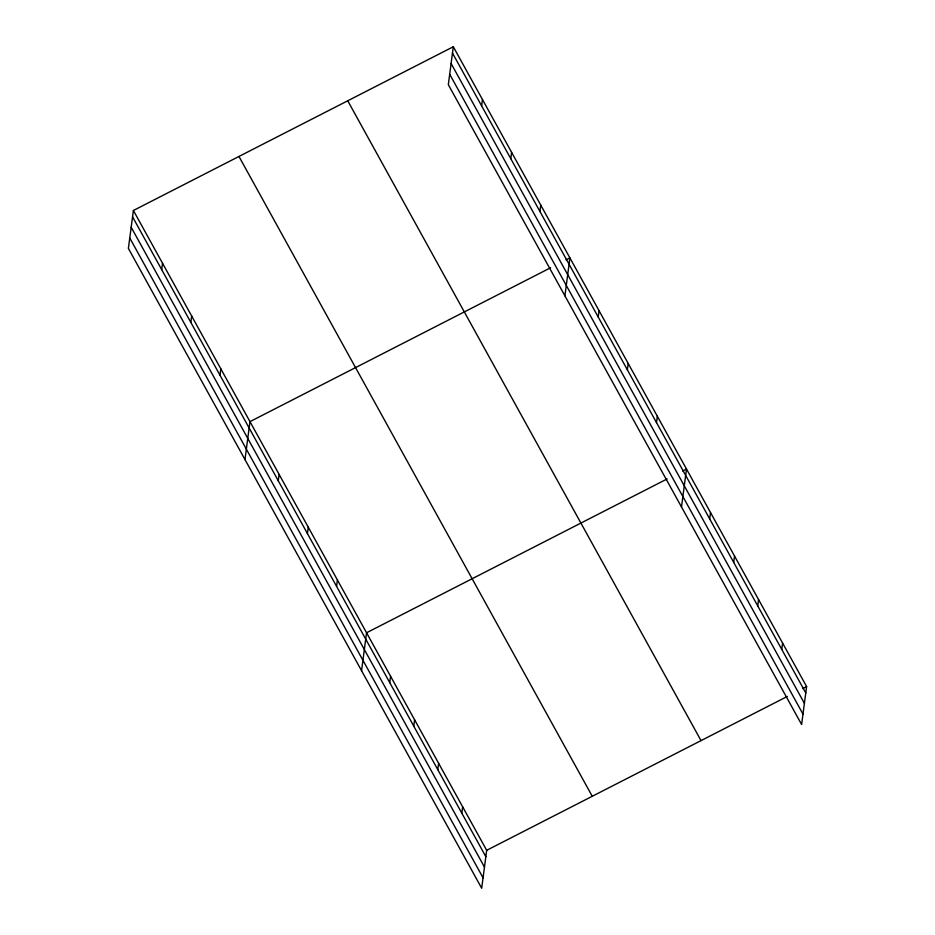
<?xml version="1.0" encoding="UTF-8"?>
<svg xmlns="http://www.w3.org/2000/svg" width="935" height="935" viewBox="0 0 935 935"><rect width="100%" height="100%" fill="white"/><g stroke="black" fill="none" stroke-linecap="round" stroke-linejoin="round"><path stroke-width="1.4" d="M133.389 210.492L128.387 248.418L481.689 888.25L486.679 850.324L133.389 210.492L453.311 46.75L806.613 686.582L801.611 724.508L448.321 84.676L453.311 46.75M161.697 269.619L162.526 263.273M190.845 322.411L191.675 316.065M219.994 375.192L220.824 368.846M244.982 459.564L249.972 421.638L550.586 267.772M278.279 480.765L279.121 474.419M307.428 533.558L308.269 527.211M336.577 586.338L337.406 579.992M361.565 670.711L366.555 632.773L667.181 478.919M389.743 682.632L390.585 676.285M481.63 105.877L482.46 99.531M413.773 726.144L414.602 719.798M510.779 158.669L511.609 152.323M437.79 769.645L438.632 763.299M539.916 211.45L540.757 205.104M461.82 813.158L462.65 806.812M564.904 295.822L569.906 257.896L566.037 259.872M598.213 317.023L599.054 310.677M627.362 369.804L628.191 363.47M656.51 422.597L657.34 416.25M681.498 506.969L686.489 469.031L682.632 471.018M709.677 518.89L710.518 512.544M733.706 562.402L734.536 556.056M757.724 605.903L758.565 599.557M781.753 649.416L782.583 643.07M486.679 850.324L787.293 696.458M802.744 688.557L806.613 686.582M452.482 53.096L805.771 692.917M451.114 63.522L804.404 703.342M449.7 74.262L802.99 714.083M347.738 100.781L701.028 740.613M238.963 156.461L592.252 796.281M132.548 216.838L485.838 856.67M131.18 227.263L484.47 867.084M129.766 238.004L483.056 877.825"/></g></svg>
